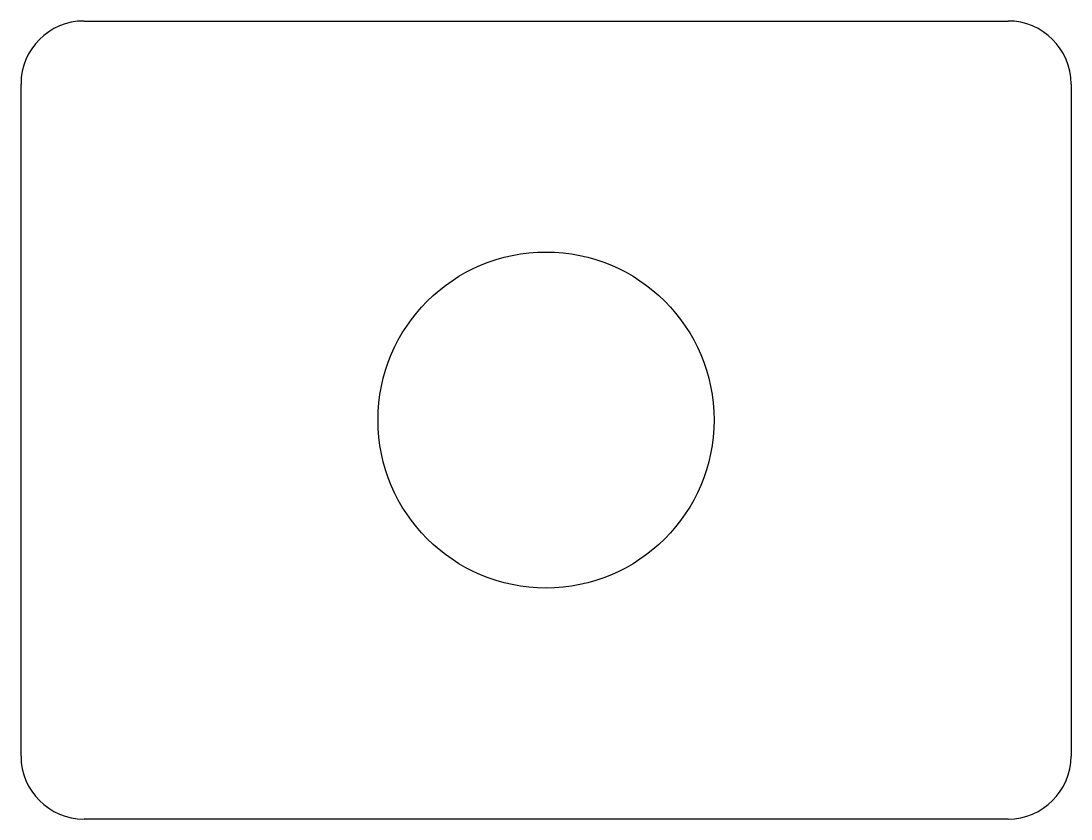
# Model space of a CAD drawing. Extents: x 2.6 to 52.6, y 2.4 to 40.4.
import ezdxf

# ---------------------------------------------------------------- set-up
doc = ezdxf.new("R2010")
doc.units = 0
doc.layers.get('0').update_dxf_attribs({"linetype": 'CONTINUOUS'})

msp = doc.modelspace()

# ---------------------------------------------------------------- linework, layer by layer
for p, q in [((5.627, 40.406), (49.627, 40.406)), ((2.627, 5.406), (2.627, 37.406)), ((52.627, 37.406), (52.627, 5.406)), ((49.627, 2.406), (5.627, 2.406))]:
    msp.add_line(p, q)
msp.add_circle((27.627, 21.406), 8)
for centre, start, end in [((5.627, 37.406), 90, 180), ((49.627, 37.406), 0, 90), ((5.627, 5.406), 180, 270), ((49.627, 5.406), 270, 0)]:
    msp.add_arc(centre, 3, start, end)

doc.saveas('drawing.dxf')
